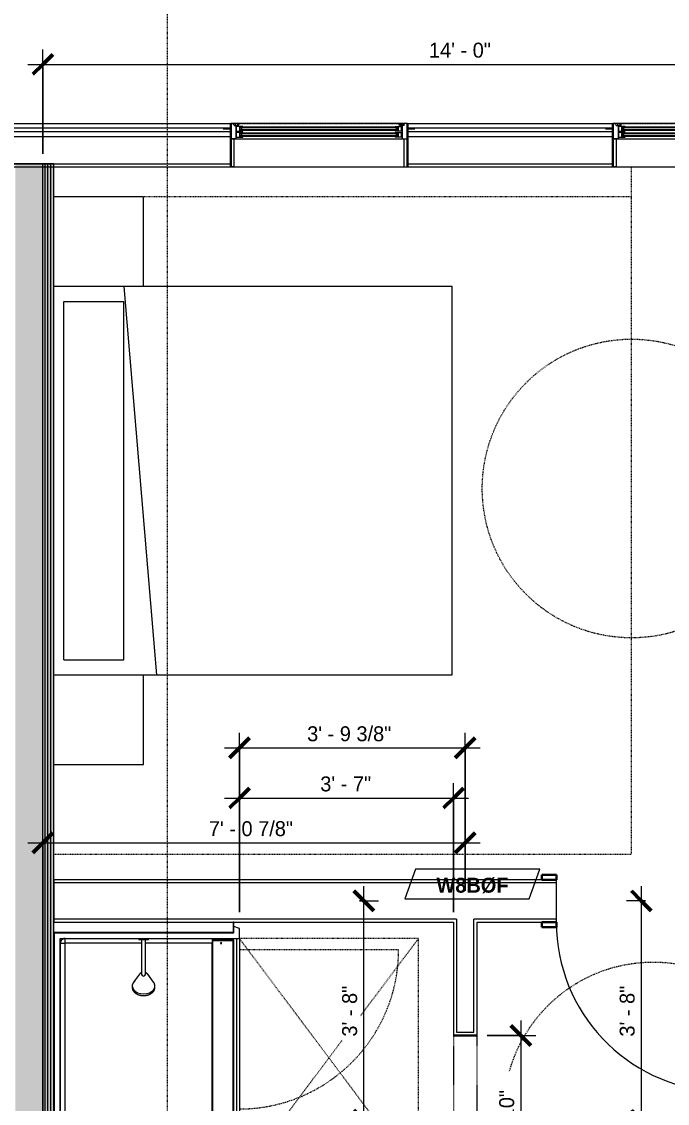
# Model space of a CAD drawing. Header units: inches. Extents: x -4010 to -1814, y 9846 to 12241.
# Drawn here: x -2524.9 to -2395.1, y 11893 to 12110.2 of the extents above; entities that cross this region are included whole.
import ezdxf

# ---------------------------------------------------------------- set-up
doc = ezdxf.new("R2010")
doc.units = ezdxf.units.IN
doc.header["$MEASUREMENT"] = 0
for name, pattern in [('Aligning Line 1_8_', [0.25, 0.125, -0.125]), ('Dash', [0.25, 0.125, -0.125]), ('Overhead', [0.15625, 0.09375, -0.0625])]:
    doc.linetypes.add(name, pattern=pattern)
for name, color, linetype, lineweight in [('0-1', 7, 'Continuous', 5), ('0-2', 7, 'Continuous', 9), ('A-ANNO-DIMS', 211, 'Continuous', 9), ('A-ANNO-DIMS-32', 211, 'Continuous', 9), ('A-DETL-GENF-3', 92, 'Overhead', 9), ('A-DETL-GENF-HDLN-1', 7, 'Dash', 9), ('A-DETL-GENF-HDLN-2', 1, 'Continuous', 18), ('A-DETL-MEDM', 33, 'Continuous', 30), ('A-DOOR-3', 31, 'Continuous', 9), ('A-DOOR-4', 31, 'Continuous', 30), ('A-DOOR-FRAM-3', 31, 'Continuous', 30), ('A-GENM', 5, 'Continuous', 9), ('A-GENM-HDLN', 13, 'Dash', 9), ('A-GLAZ', 151, 'Continuous', 18), ('A-GLAZ-1', 10, 'Continuous', 30), ('A-GLAZ-2', 7, 'Continuous', 9), ('A-WALL', 113, 'Continuous', 18), ('A-WALL-1', 7, 'Continuous', 9), ('A-WALL-2', 250, 'Continuous', 18), ('A-WALL-3', 113, 'Continuous', 9), ('A-WALL-IDEN', 211, 'Continuous', 9), ('G-ANNO-SYMB-1', 147, 'Aligning Line 1_8_', 9), ('I-FURN', 30, 'Continuous', 9), ('I-FURN-HDLN', 30, 'Dash', 9), ('I-WALL-2', 241, 'Continuous', 5), ('I-WALL-3', 7, 'Continuous', 9), ('I-WALL-4', 2, 'Continuous', 9), ('P-SANR-FIXT', 6, 'Continuous', 9), ('P-SANR-FIXT-HDLN', 131, 'Dash', 9)]:
    doc.layers.add(name, color=color, linetype=linetype, lineweight=lineweight)
doc.styles.add('Century Gothic', font='ufonts.com_century-gothic.ttf', dxfattribs={"height": 3})
doc.styles.add('Century Gothic_B_1', font='GOTHICB.TTF', dxfattribs={"height": 3})
doc.dimstyles.new('OD_1__HACK_2', dxfattribs={"dimscale": 12, "dimtxt": 3.132505, "dimasz": 0.333333, "dimexe": 0.25, "dimexo": 0.166667, "dimgap": 0.041667, "dimtad": 1, "dimdec": 4, "dimrnd": 0.0625, "dimzin": 3, "dimdsep": 46, "dimlunit": 4, "dimtxsty": 'Century Gothic', "dimblk1": 'OBLIQUE', "dimblk2": 'OBLIQUE', "dimsah": 1, "dimcen": 0.09, "dimdle": 0.25, "dimazin": 0, "dimtfac": 1, "dimtdec": 4, "dimtix": 1, "dimtmove": 0, "dimatfit": 3, "dimfxl": 1, "dimtvp": 1, "dimtfill": 1, "dimfrac": 2, "dimtolj": 1, "dimtzin": 0, "dimarcsym": 2})
doc.dimstyles.new('OD_1__HACK_2_1', dxfattribs={"dimscale": 12, "dimtxt": 3.132505, "dimasz": 0.333333, "dimexe": 0.25, "dimexo": 0.166667, "dimgap": 0.041667, "dimtad": 1, "dimdec": 4, "dimrnd": 0.0625, "dimzin": 3, "dimdsep": 46, "dimlunit": 4, "dimtxsty": 'Century Gothic', "dimblk1": 'OBLIQUE', "dimblk2": 'OBLIQUE', "dimsah": 1, "dimcen": 0.09, "dimdle": 0.25, "dimazin": 0, "dimtfac": 1, "dimtdec": 4, "dimtix": 1, "dimtmove": 0, "dimatfit": 3, "dimfxl": 1, "dimtvp": 1, "dimtfill": 1, "dimfrac": 2, "dimtolj": 1, "dimtzin": 0, "dimarcsym": 2})

# ---------------------------------------------------------------- blocks, each defined once
blk = doc.blocks.new('Window-Double_Hung-Marvin-Essential - ESDH3066 - 1st Floor-3090113-UNIT PLANS - 1ST FLOOR')
at = {"layer": 'A-DETL-GENF-HDLN-1'}
blk.add_line((16.1, 4.34), (-16.5, 4.34), dxfattribs=at)
at = {"layer": 'A-DETL-GENF-HDLN-2'}
for p, q in [((-17.75, 4.41), (-17.16, 4.41)), ((-17.75, 4.41), (-17.75, 1.31)), ((-17.08, 4), (-17.16, 4.41)), ((-16.85, 4.37), (-16.85, 4)), ((-16.3, 4.37), (-16.85, 4.37)), ((-16.3, 4.14), (-16.3, 4.37)), ((16.3, 4.14), (16.3, 4.37)), ((16.3, 4.37), (16.85, 4.37)), ((16.85, 4.37), (16.85, 4)), ((17.08, 4), (17.16, 4.41)), ((17.75, 4.41), (17.16, 4.41)), ((17.75, 4.41), (17.75, 1.31)), ((-19.25, 3.36), (-19.25, 3.31)), ((-17.75, 3.36), (-19.25, 3.36)), ((-19.25, 3.31), (-17.9, 3.31)), ((-17.9, 3.31), (-17.9, 3.2)), ((-17.9, 3.2), (-17.75, 3.2)), ((-17.08, 4), (-16.19, 4)), ((-16.38, 3.9), (-16.72, 3.9)), ((-16.72, 3.9), (-16.72, 1.31)), ((-15.34, 3.81), (-16.56, 3.81)), ((-16.56, 2.87), (-16.56, 3.81)), ((-16.56, 2.87), (-15.34, 2.87)), ((-15.34, 2.59), (-16.56, 2.59)), ((-16.56, 1.66), (-16.56, 2.59)), ((-16.38, 4), (-16.38, 3.9)), ((-16.18, 4.14), (-16.3, 4.14)), ((-16.19, 4.09), (-16.1, 4.09)), ((-16.19, 4), (-16.19, 4.09)), ((-16.18, 4.34), (-16.1, 4.34)), ((-16.18, 4.34), (-16.18, 4.14)), ((-16.1, 4.09), (-16.1, 4.34)), ((-15.94, 2.99), (-15.94, 3.71)), ((-15.94, 3.71), (-15.28, 3.71)), ((-15.28, 2.99), (-15.94, 2.99)), ((-15.94, 1.77), (-15.94, 2.49)), ((-15.94, 2.49), (-15.28, 2.49)), ((-15.84, 3.01), (-15.84, 3.7)), ((-15.84, 1.79), (-15.84, 2.48)), ((-15.54, 3.13), (-15.54, 3.57)), ((-15.54, 1.92), (-15.54, 2.35)), ((-15.34, 3.81), (-15.28, 3.75)), ((-15.34, 2.87), (-15.28, 2.94)), ((-15.34, 2.59), (-15.28, 2.53)), ((-15.28, 3.71), (-15.28, 3.75)), ((-15.28, 2.94), (-15.28, 2.99)), ((-15.28, 2.49), (-15.28, 2.53)), ((15.34, 3.81), (15.28, 3.75)), ((15.28, 3.71), (15.28, 3.75)), ((15.94, 3.71), (15.28, 3.71)), ((15.28, 2.94), (15.28, 2.99)), ((15.28, 2.99), (15.94, 2.99)), ((15.34, 2.87), (15.28, 2.94)), ((15.34, 2.59), (15.28, 2.53)), ((15.28, 2.49), (15.28, 2.53)), ((15.94, 2.49), (15.28, 2.49)), ((15.34, 3.81), (16.56, 3.81)), ((16.56, 2.87), (15.34, 2.87)), ((15.34, 2.59), (16.56, 2.59)), ((15.54, 3.13), (15.54, 3.57)), ((15.54, 1.92), (15.54, 2.35)), ((15.84, 3.01), (15.84, 3.7)), ((15.84, 1.79), (15.84, 2.48)), ((15.94, 2.99), (15.94, 3.71)), ((15.94, 1.77), (15.94, 2.49)), ((16.18, 4.34), (16.1, 4.34)), ((16.1, 4.09), (16.1, 4.34)), ((16.19, 4.09), (16.1, 4.09)), ((16.18, 4.34), (16.18, 4.14)), ((16.18, 4.14), (16.3, 4.14)), ((16.19, 4), (16.19, 4.09)), ((17.08, 4), (16.19, 4)), ((16.38, 4), (16.38, 3.9)), ((16.38, 3.9), (16.72, 3.9)), ((16.56, 2.87), (16.56, 3.81)), ((16.56, 1.66), (16.56, 2.59)), ((16.72, 3.9), (16.72, 1.31)), ((17.75, 3.36), (19.25, 3.36)), ((17.9, 3.2), (17.75, 3.2)), ((17.9, 3.31), (17.9, 3.2)), ((19.25, 3.31), (17.9, 3.31)), ((19.25, 3.36), (19.25, 3.31)), ((-16.72, 1.31), (-17.75, 1.31)), ((-17.13, 1.28), (-17.13, -4.31)), ((-16.56, 1.66), (-15.34, 1.66)), ((-15.28, 1.77), (-15.94, 1.77)), ((-15.34, 1.66), (-15.28, 1.72)), ((-15.28, 1.72), (-15.28, 1.77)), ((15.28, 1.72), (15.28, 1.77)), ((15.28, 1.77), (15.94, 1.77)), ((15.34, 1.66), (15.28, 1.72)), ((16.56, 1.66), (15.34, 1.66)), ((16.72, 1.31), (17.75, 1.31)), ((17.12, -4.31), (17.12, 1.28)), ((-17.13, -4.31), (-17.75, -4.31)), ((17.12, -4.31), (17.75, -4.31))]:
    blk.add_line(p, q, dxfattribs=at)
at = {"layer": 'A-GLAZ'}
for p, q in [((15.84, 3.7), (-15.84, 3.7)), ((15.84, 3.57), (-15.84, 3.57)), ((15.84, 3.13), (-15.84, 3.13)), ((15.84, 3.01), (-15.84, 3.01)), ((15.84, 2.48), (-15.84, 2.48)), ((15.84, 2.35), (-15.84, 2.35)), ((15.84, 1.92), (-15.84, 1.92)), ((15.84, 1.79), (-15.84, 1.79))]:
    blk.add_line(p, q, dxfattribs=at)
at = {"layer": 'A-GLAZ-1'}
for p, q in [((-17.75, 4.41), (-17.75, 1.31)), ((17.75, 1.31), (17.75, 4.41)), ((-17.75, 1.28), (-17.75, -4.31)), ((17.75, -4.31), (17.75, 1.28))]:
    blk.add_line(p, q, dxfattribs=at)
at = {"layer": 'A-GLAZ-2'}
for p, q in [((17.75, 4.41), (-17.75, 4.41)), ((-17.75, 1.31), (17.75, 1.31)), ((-17.75, -4.31), (17.75, -4.31))]:
    blk.add_line(p, q, dxfattribs=at)
blk = doc.blocks.new('CTR - 1st Phase - Shell_rvt-1-UNIT PLANS - 1ST FLOOR')
at = {"layer": 'A-WALL-1'}
for p, q in [((-2519.41, 12089.69), (-2641.24, 12089.69)), ((-2482.87, 12089.69), (-2519.41, 12089.69)), ((-2406.07, 12089.69), (-2447.37, 12089.69)), ((-2482.87, 12086.66), (-2482.87, 12086.69)), ((-2447.37, 12086.69), (-2447.37, 12086.66)), ((-2406.07, 12086.66), (-2406.07, 12086.69)), ((-2641.24, 12081.06), (-2519.41, 12081.06)), ((-2519.41, 12081.06), (-2482.87, 12081.06)), ((-2447.37, 12081.06), (-2406.07, 12081.06))]:
    blk.add_line(p, q, dxfattribs=at)
at = {"layer": 'A-WALL-2'}
for p, q in [((-2641.24, 12088.94), (-2519.41, 12088.94)), ((-2519.41, 12088.94), (-2482.87, 12088.94)), ((-2447.37, 12088.94), (-2406.07, 12088.94)), ((-2641.24, 12088.19), (-2519.41, 12088.19)), ((-2641.24, 12087.19), (-2519.41, 12087.19)), ((-2519.41, 12088.19), (-2482.87, 12088.19)), ((-2519.41, 12087.19), (-2482.87, 12087.19)), ((-2447.37, 12088.19), (-2406.07, 12088.19)), ((-2447.37, 12087.19), (-2406.07, 12087.19)), ((-2641.24, 12081.69), (-2519.41, 12081.69)), ((-2519.41, 12081.69), (-2482.87, 12081.69)), ((-2447.37, 12081.69), (-2406.07, 12081.69))]:
    blk.add_line(p, q, dxfattribs=at)
at = {"layer": '0-2'}
for p in [(-2465.12, 12085.38), (-2388.32, 12085.38)]:
    blk.add_blockref('Window-Double_Hung-Marvin-Essential - ESDH3066 - 1st Floor-3090113-UNIT PLANS - 1ST FLOOR', p, dxfattribs=at)
blk = doc.blocks.new('CTR - 1st Phase -Stairs _ Elevators_rvt-1-UNIT PLANS - 1ST FLOOR')
at = {"layer": 'I-WALL-2'}
for points in [[(-2520.62, 11842.81), (-2520.62, 12081.69), (-2526.12, 12081.69), (-2526.12, 11842.81), (-2525.5, 11842.81)], [(-2520.12, 11837.31), (-2520.12, 12081.69), (-2520.62, 12081.69), (-2520.62, 11837.31)], [(-2520.12, 11836.81), (-2519.62, 11836.81), (-2519.62, 12081.69), (-2520.12, 12081.69), (-2520.12, 11837.31)], [(-2519.62, 11836.31), (-2519, 11836.31), (-2519, 12081.69), (-2519.62, 12081.69), (-2519.62, 11836.81)], [(-2519, 11835.69), (-2518.37, 11835.69), (-2518.37, 12081.69), (-2519, 12081.69), (-2519, 11836.31)]]:
    blk.add_hatch(color=256, dxfattribs=at).paths.add_polyline_path(points, flags=0)
at = {"layer": 'A-WALL-2'}
for p, q in [((-2520.62, 11844.56), (-2520.62, 12081.69)), ((-2520.12, 11844.56), (-2520.12, 12081.69)), ((-2519.62, 11844.56), (-2519.62, 12081.69)), ((-2519, 11844.56), (-2519, 12081.69))]:
    blk.add_line(p, q, dxfattribs=at)
at = {"layer": 'G-ANNO-SYMB-1'}
blk.add_line((-2495.61, 12126.9), (-2495.61, 11811.24), dxfattribs=at)
at = {"layer": 'I-WALL-3'}
for p, q in [((-2518.37, 12081.69), (-2527.87, 12081.69)), ((-2518.37, 11927.36), (-2518.37, 12081.69))]:
    blk.add_line(p, q, dxfattribs=at)
blk = doc.blocks.new('Door-Opening - 34_ x 80_-3922092-UNIT PLANS - 1ST FLOOR')
at = {"layer": 'A-DETL-GENF-3'}
for p, q in [((16.68, 2.38), (-17.32, 2.38)), ((-17.32, -2.37), (16.68, -2.37))]:
    blk.add_line(p, q, dxfattribs=at)
at = {"layer": 'A-DETL-MEDM'}
for p, q in [((-17.32, 2.38), (-17.32, -2.37)), ((16.68, -2.37), (16.68, 2.38))]:
    blk.add_line(p, q, dxfattribs=at)
blk = doc.blocks.new('ADA Clearances - 5ft Circle-3255450-UNIT PLANS - 1ST FLOOR')
at = {"layer": 'A-GENM-HDLN'}
blk.add_circle((0, 0), 30, dxfattribs=at)
blk = doc.blocks.new('ADA Clearances - 36_x48_-3609139-UNIT PLANS - 1ST FLOOR')
at = {"layer": 'A-GENM-HDLN'}
for p, q in [((18, -24), (-18, 24)), ((-18, -24), (18, 24)), ((18, 24), (-18, 24)), ((18, -24), (18, 24)), ((-18, -14), (-18, -24)), ((-18, -24), (18, -24))]:
    blk.add_line(p, q, dxfattribs=at)
blk = doc.blocks.new('4LBS24238A75FTB_V2 - 4LBS24238A75FTB_V2-V86-UNIT PLANS - 1ST FLOOR')
at = {"layer": 'P-SANR-FIXT'}
for p, q in [((0, -0.5), (38.5, -0.5)), ((0, -36.5), (0, -0.5)), ((0.12, -36.62), (0.12, -0.63)), ((0.12, -0.63), (38.38, -0.63)), ((1.25, -37.75), (1.25, -1.75)), ((1.25, -1.75), (37.25, -1.75)), ((1.58, -2.01), (1.51, -2.08)), ((1.73, -1.9), (1.7, -1.92)), ((2.01, -1.78), (1.93, -1.8)), ((2.25, -1.77), (2.25, -1.75)), ((36.25, -1.77), (2.25, -1.77)), ((36.25, -1.77), (36.25, -1.75)), ((36.57, -1.8), (36.49, -1.78)), ((36.8, -1.92), (36.77, -1.9)), ((36.99, -2.08), (36.92, -2.01)), ((37.25, -1.75), (37.25, -17.52)), ((38.38, -0.63), (38.38, -36.62)), ((38.5, -0.5), (38.5, -36.5)), ((1.3, -2.43), (1.28, -2.51)), ((1.38, -2.26), (1.37, -2.28)), ((1.42, -2.2), (1.4, -2.23)), ((2.2, -32.27), (2.2, -2.75)), ((36.25, -2.7), (2.25, -2.7)), ((36.3, -18.11), (36.3, -2.75)), ((37.1, -2.23), (37.08, -2.2)), ((37.13, -2.28), (37.12, -2.26)), ((37.22, -2.51), (37.2, -2.43)), ((36.3, -32.27), (36.3, -18.89)), ((37.25, -19.48), (37.25, -37.75)), ((1.62, -32.27), (1.62, -36.62)), ((36.75, -32.38), (1.75, -32.38)), ((1.75, -32.38), (1.75, -36.5)), ((2.2, -32.27), (36.3, -32.27)), ((36.75, -36.5), (36.75, -32.38)), ((36.88, -36.62), (36.88, -32.27)), ((0, -36.5), (-2.02, -36.5)), ((-2.02, -36.5), (-2.02, -36.62)), ((-2.02, -36.62), (0.12, -36.62)), ((-1.13, -36.62), (-0.75, -37.75)), ((1.62, -36.62), (36.88, -36.62)), ((1.75, -36.5), (36.75, -36.5)), ((38.38, -36.62), (40.52, -36.62)), ((40.52, -36.5), (38.5, -36.5)), ((39.25, -37.75), (39.63, -36.62)), ((40.52, -36.62), (40.52, -36.5)), ((-0.75, -37.75), (1.25, -37.75)), ((1.25, -37.25), (37.25, -37.25)), ((1.25, -37.75), (1.25, -37.25)), ((37.25, -37.75), (1.25, -37.75)), ((37.25, -37.25), (37.25, -37.75)), ((37.25, -37.75), (39.25, -37.75))]:
    blk.add_line(p, q, dxfattribs=at)
for centre, radius, start, end in [((2.25, -2.75), 1, 90, 180), ((36.25, -2.75), 1, 0, 90), ((2.2, -34.06), 0.125, 0, 180), ((2.2, -34.06), 0.125, 180, 0), ((36.3, -34.06), 0.125, 0, 180), ((36.3, -34.06), 0.125, 180, 0)]:
    blk.add_arc(centre, radius, start, end, dxfattribs=at)
for centre, start_param, end_param in [((2.2, -32.28), 1.570796, 3.141593), ((36.3, -32.28), 0, 1.570796)]:
    blk.add_ellipse(centre, major_axis=(0.95, 0), ratio=0.019505, start_param=start_param, end_param=end_param, dxfattribs=at)
for points, knots in [([(2.25, -1.77), (2.18, -1.77), (2.05, -1.78), (1.8, -1.86), (1.52, -2.04), (1.34, -2.32), (1.26, -2.57), (1.25, -2.7), (1.25, -2.77)], [0, 0, 0, 0, 0.125, 0.25, 0.5, 0.75, 0.875, 1, 1, 1, 1]), ([(1.38, -2.25), (1.41, -2.21), (1.47, -2.12), (1.54, -2.04), (1.59, -2)], [-0.6665731, -0.6665731, -0.6665731, -0.6665731, -0.5714286, -0.4611793, -0.4611793, -0.4611793, -0.4611793]), ([(1.75, -1.88), (1.77, -1.87), (1.86, -1.82), (2.03, -1.77), (2.17, -1.75), (2.25, -1.75)], [-0.3333068, -0.3333068, -0.3333068, -0.3333068, -0.2857143, -0.1428571, 0, 0, 0, 0]), ([(36.25, -1.75), (36.31, -1.75), (36.42, -1.76), (36.59, -1.8), (36.7, -1.85), (36.75, -1.88)], [-1, -1, -1, -1, -0.8928571, -0.7857143, -0.6666667, -0.6666667, -0.6666667, -0.6666667]), ([(37.25, -2.77), (37.25, -2.7), (37.24, -2.57), (37.16, -2.32), (36.98, -2.04), (36.7, -1.86), (36.45, -1.78), (36.32, -1.77), (36.25, -1.77)], [0, 0, 0, 0, 0.125, 0.25, 0.5, 0.75, 0.875, 1, 1, 1, 1]), ([(36.75, -1.88), (36.79, -1.91), (36.89, -1.97), (36.97, -2.05), (37.01, -2.1)], [-0.6665731, -0.6665731, -0.6665731, -0.6665731, -0.5714286, -0.4475924, -0.4475924, -0.4475924, -0.4475924]), ([(2.25, -2.7), (2.24, -2.7), (2.24, -2.7), (2.23, -2.7), (2.22, -2.71), (2.22, -2.71), (2.21, -2.72), (2.21, -2.73), (2.2, -2.74), (2.2, -2.74), (2.2, -2.75), (2.2, -2.75)], [-1, -1, -1, -1, -0.833333, -0.75, -0.666667, -0.583333, -0.416667, -0.333333, -0.208333, -0.083333, 0, 0, 0, 0]), ([(36.3, -2.75), (36.3, -2.74), (36.3, -2.74), (36.3, -2.73), (36.29, -2.72), (36.29, -2.72), (36.28, -2.71), (36.27, -2.71), (36.26, -2.7), (36.26, -2.7), (36.25, -2.7), (36.25, -2.7)], [-1, -1, -1, -1, -0.833333, -0.75, -0.666667, -0.583333, -0.416667, -0.333333, -0.208333, -0.083333, 0, 0, 0, 0]), ([(37.12, -2.25), (37.13, -2.27), (37.16, -2.33), (37.18, -2.38), (37.19, -2.42)], [-0.3333068, -0.3333068, -0.3333068, -0.3333068, -0.2857143, -0.2174647, -0.2174647, -0.2174647, -0.2174647])]:
    blk.add_open_spline(points, degree=3, knots=knots, dxfattribs=at)
for points in [[(1.63, -1.97), (1.67, -1.94), (1.71, -1.91), (1.75, -1.88)], [(2.25, -2.7), (2.25, -2.62), (2.25, -2.45), (2.25, -2.22), (2.25, -2.03), (2.25, -1.88), (2.25, -1.82), (2.25, -1.8)], [(36.25, -2.7), (36.25, -2.62), (36.25, -2.45), (36.25, -2.22), (36.25, -2.03), (36.25, -1.88), (36.25, -1.82), (36.25, -1.8)], [(37.04, -2.14), (37.07, -2.18), (37.09, -2.21), (37.12, -2.25)], [(1.25, -2.75), (1.25, -2.74), (1.25, -2.72), (1.25, -2.71)], [(2.2, -2.75), (2.12, -2.75), (1.95, -2.75), (1.72, -2.75), (1.52, -2.76), (1.37, -2.76), (1.27, -2.76), (1.25, -2.77), (1.25, -2.77)], [(1.35, -2.32), (1.36, -2.3), (1.37, -2.27), (1.38, -2.25)], [(36.3, -2.75), (36.38, -2.75), (36.55, -2.75), (36.78, -2.75), (36.98, -2.76), (37.13, -2.76), (37.23, -2.76), (37.25, -2.77), (37.25, -2.77)], [(37.25, -2.67), (37.25, -2.7), (37.25, -2.72), (37.25, -2.75)]]:
    blk.add_open_spline(points, degree=3, dxfattribs=at)
at = {"layer": 'P-SANR-FIXT-HDLN'}
blk.add_line((35, -37.75), (35, -69.75), dxfattribs=at)
blk.add_arc((35, -37.75), 32, 180, 270, dxfattribs=at)
blk = doc.blocks.new('Shower Head - Shower Head-3260035-UNIT PLANS - 1ST FLOOR')
at = {"layer": 'P-SANR-FIXT'}
for p, q in [((-2.28, 9.81), (-2.28, 9.54)), ((-2.02, 8.78), (-0.84, 7.19)), ((0.84, 7.19), (2.02, 8.78)), ((2.28, 9.54), (2.28, 9.81)), ((-0.39, 7.27), (-0.39, 6.01)), ((0.39, 6.01), (0.39, 7.27)), ((-0.98, 0.26), (-0.98, 0)), ((-0.98, 0.26), (0.98, 0.26)), ((0.98, 0), (-0.98, 0)), ((-0.39, 1), (-0.39, 0.26)), ((0.39, 0.26), (0.39, 1)), ((0.98, 0), (0.98, 0.26))]:
    blk.add_line(p, q, dxfattribs=at)
at = {"layer": 'P-SANR-FIXT', "flags": 128}
for points in [[(0, 11.49), (-0.09, 11.49), (-0.18, 11.48), (-0.27, 11.48), (-0.35, 11.47), (-0.44, 11.46), (-0.53, 11.44), (-0.62, 11.43), (-0.7, 11.41), (-0.79, 11.39), (-0.87, 11.36), (-0.95, 11.34), (-1.03, 11.31), (-1.11, 11.28), (-1.19, 11.25), (-1.26, 11.21), (-1.34, 11.17), (-1.41, 11.13), (-1.48, 11.09), (-1.55, 11.05), (-1.61, 11), (-1.68, 10.95), (-1.74, 10.9), (-1.8, 10.85), (-1.85, 10.8), (-1.9, 10.74), (-1.95, 10.69), (-2, 10.63), (-2.04, 10.57), (-2.08, 10.51), (-2.12, 10.44), (-2.15, 10.38), (-2.18, 10.31), (-2.21, 10.25), (-2.23, 10.18), (-2.25, 10.11), (-2.26, 10.04), (-2.27, 9.97), (-2.28, 9.9), (-2.28, 9.83), (-2.28, 9.81)], [(2.28, 9.81), (2.28, 9.88), (2.28, 9.95), (2.27, 10.02), (2.25, 10.09), (2.24, 10.16), (2.21, 10.23), (2.19, 10.3), (2.16, 10.36), (2.13, 10.43), (2.09, 10.49), (2.05, 10.55), (2.01, 10.61), (1.97, 10.67), (1.92, 10.73), (1.86, 10.79), (1.81, 10.84), (1.75, 10.89), (1.69, 10.94), (1.63, 10.99), (1.57, 11.04), (1.5, 11.08), (1.43, 11.12), (1.36, 11.16), (1.28, 11.2), (1.21, 11.24), (1.13, 11.27), (1.05, 11.3), (0.97, 11.33), (0.89, 11.36), (0.81, 11.38), (0.72, 11.4), (0.64, 11.42), (0.55, 11.44), (0.47, 11.45), (0.38, 11.46), (0.29, 11.47), (0.2, 11.48), (0.11, 11.49), (0.02, 11.49), (0, 11.49)], [(-0.84, 7.19), (-0.81, 7.16), (-0.79, 7.13), (-0.76, 7.1), (-0.73, 7.08), (-0.7, 7.05), (-0.68, 7.03), (-0.65, 7.01), (-0.62, 6.98), (-0.59, 6.97), (-0.56, 6.95), (-0.53, 6.93), (-0.49, 6.91), (-0.46, 6.9), (-0.43, 6.89), (-0.4, 6.87)], [(0.39, 6.87), (0.43, 6.88), (0.46, 6.9), (0.49, 6.91), (0.52, 6.93), (0.55, 6.94), (0.58, 6.96), (0.61, 6.98), (0.64, 7), (0.67, 7.03), (0.7, 7.05), (0.73, 7.07), (0.76, 7.1), (0.78, 7.13), (0.81, 7.16), (0.83, 7.19), (0.84, 7.19)], [(-0.39, 6.01), (-0.39, 5.81), (-0.39, 5.6), (-0.39, 5.38), (-0.39, 5.15), (-0.39, 4.92), (-0.39, 4.68), (-0.39, 4.43), (-0.39, 4.18), (-0.39, 3.93), (-0.39, 3.67), (-0.39, 3.4), (-0.39, 3.13), (-0.39, 2.86), (-0.39, 2.59), (-0.39, 2.31), (-0.39, 2.03), (-0.39, 1.75), (-0.39, 1.46), (-0.39, 1.18), (-0.39, 1)], [(0.39, 1), (0.39, 1.29), (0.39, 1.57), (0.39, 1.85), (0.39, 2.13), (0.39, 2.41), (0.39, 2.69), (0.39, 2.96), (0.39, 3.23), (0.39, 3.5), (0.39, 3.76), (0.39, 4.02), (0.39, 4.27), (0.39, 4.52), (0.39, 4.77), (0.39, 5), (0.39, 5.23), (0.39, 5.46), (0.39, 5.67), (0.39, 5.88), (0.39, 6.01)]]:
    blk.add_lwpolyline(points, dxfattribs=at)
at = {"layer": 'P-SANR-FIXT'}
for centre, major_axis, start_param, end_param in [((0, 9.54), (-2.28, 0), 4.712389, 6.956384), ((0, 9.54), (2.28, 0), 5.609987, 7.853982), ((0, 7.27), (-0.394, 0), 4.712389, 6.283185), ((0, 7.27), (-0.394, 0), 3.141593, 4.712389)]:
    blk.add_ellipse(centre, major_axis=major_axis, ratio=0.707107, start_param=start_param, end_param=end_param, dxfattribs=at)
blk = doc.blocks.new('SWING - SINGLE - FLUSH - 2-10 x 6-8 - PRIVACY-3616604-UNIT PLANS - 1ST FLOOR')
at = {"layer": 'A-DOOR-3'}
blk.add_arc((17, -4.25), 34.07, 180, 266.6343, dxfattribs=at)
at = {"layer": 'A-DOOR-4'}
for p, q in [((15, -4.25), (15, -38.26)), ((17, -4.25), (15, -4.25)), ((17, -4.25), (17, -38.26)), ((17, -38.26), (15, -38.26))]:
    blk.add_line(p, q, dxfattribs=at)
at = {"layer": 'A-DOOR-FRAM-3'}
for p, q in [((-20, 4.25), (-20, 5.25)), ((-20, 5.25), (-17, 5.25)), ((-17, 5.25), (-17, 4.25)), ((17, 4.25), (17, 5.25)), ((17, 5.25), (20, 5.25)), ((20, 5.25), (20, 4.25)), ((-17, 4.25), (-20, 4.25)), ((20, 4.25), (17, 4.25)), ((-20, -4.25), (-17, -4.25)), ((-20, -5.25), (-20, -4.25)), ((-17, -4.25), (-17, -5.25)), ((17, -4.25), (20, -4.25)), ((17, -5.25), (17, -4.25)), ((20, -4.25), (20, -5.25)), ((-17, -5.25), (-20, -5.25)), ((20, -5.25), (17, -5.25))]:
    blk.add_line(p, q, dxfattribs=at)
blk = doc.blocks.new('Bed-Standard - King 78_ x 80_-V152-UNIT PLANS - 1ST FLOOR')
at = {"layer": 'I-FURN'}
for p, q in [((-28.31, 38.2), (-28.31, -41.8)), ((49.69, -41.8), (49.69, 38.2)), ((-25.31, 36.2), (-25.31, 24.2)), ((-25.31, 36.2), (46.69, 36.2)), ((46.69, 36.2), (46.69, 24.2)), ((49.69, 24.2), (-28.31, 17.63)), ((-25.31, 24.2), (46.69, 24.2)), ((-28.31, -41.8), (49.69, -41.8))]:
    blk.add_line(p, q, dxfattribs=at)
at = {"layer": 'I-FURN-HDLN'}
for p, q in [((-64.31, 38.2), (-64.31, -77.8)), ((67.69, -77.8), (67.69, 38.2)), ((-64.31, -77.8), (73.69, -77.8))]:
    blk.add_line(p, q, dxfattribs=at)
blk = doc.blocks.new('Table-Night Stand - 18_ x 18_ x 24_-V153-UNIT PLANS - 1ST FLOOR')
at = {"layer": 'I-FURN'}
for p, q in [((18.15, 0), (18.15, 18)), ((0.15, 0), (18.15, 0))]:
    blk.add_line(p, q, dxfattribs=at)
blk = doc.blocks.new('Table-Night Stand - 18_ x 18_ x 24_-V154-UNIT PLANS - 1ST FLOOR')
at = {"layer": 'I-FURN'}
for p, q in [((0.15, 18), (0.15, 0)), ((0.15, 0), (18.15, 0))]:
    blk.add_line(p, q, dxfattribs=at)
blk = doc.blocks.new('DIMBLOCK172-UNIT PLANS - 1ST FLOOR')
at = {"layer": 'A-ANNO-DIMS-32'}
for p, q in [((-2520.62, 11837.07), (-2520.62, 11948.32)), ((-2435.75, 11935.64), (-2435.75, 11948.32)), ((-2523.62, 11945.32), (-2432.75, 11945.32)), ((-2520.62, 11945.32), (-2520.62, 11837.07)), ((-2435.75, 11945.32), (-2435.75, 11935.64))]:
    blk.add_line(p, q, dxfattribs=at)
at = {"layer": 'A-ANNO-DIMS-32', "lineweight": 50}
for p, q in [((-2520.62, 11945.32), (-2518.62, 11947.32)), ((-2435.75, 11945.32), (-2433.75, 11947.32)), ((-2520.62, 11945.32), (-2522.62, 11943.32)), ((-2435.75, 11945.32), (-2437.75, 11943.32))]:
    blk.add_line(p, q, dxfattribs=at)
at = {"layer": 'A-ANNO-DIMS-32', "color": 0, "insert": (-2487.26, 11949.66), "char_height": 3, "width": 21.7784, "attachment_point": 1, "line_spacing_factor": 0.984502, "style": 'Century Gothic', "bg_fill": 3, "box_fill_scale": 1.25, "bg_fill_color": 256, "bg_fill_true_color": 13158600, "bg_fill_transparency": 0}
blk.add_mtext('7\' - 0 7/8"', dxfattribs=at)
blk = doc.blocks.new('_Oblique')
at = {"color": 0, "linetype": 'ByBlock', "lineweight": -2}
blk.add_line((-0.5, -0.5), (0.5, 0.5), dxfattribs=at)
blk = doc.blocks.new('DIMBLOCK173-UNIT PLANS - 1ST FLOOR')
at = {"layer": 'A-ANNO-DIMS-32'}
for p, q in [((-2520.62, 12083.69), (-2520.62, 12104.67)), ((-2352.62, 12083.69), (-2352.62, 12104.67)), ((-2523.62, 12101.67), (-2349.62, 12101.67)), ((-2520.62, 12101.67), (-2520.62, 12083.69)), ((-2352.62, 12101.67), (-2352.62, 12083.69))]:
    blk.add_line(p, q, dxfattribs=at)
at = {"layer": 'A-ANNO-DIMS-32', "lineweight": 50}
for p, q in [((-2520.62, 12101.67), (-2518.62, 12103.67)), ((-2352.62, 12101.67), (-2350.62, 12103.67)), ((-2520.62, 12101.67), (-2522.62, 12099.67)), ((-2352.62, 12101.67), (-2354.62, 12099.67))]:
    blk.add_line(p, q, dxfattribs=at)
at = {"layer": 'A-ANNO-DIMS-32', "color": 0, "insert": (-2443.04, 12106.02), "char_height": 3, "width": 15.394, "attachment_point": 1, "line_spacing_factor": 0.984502, "style": 'Century Gothic', "bg_fill": 3, "box_fill_scale": 1.25, "bg_fill_color": 256, "bg_fill_true_color": 13158600, "bg_fill_transparency": 0}
blk.add_mtext('14\' - 0"', dxfattribs=at)
blk = doc.blocks.new('DIMBLOCK174-UNIT PLANS - 1ST FLOOR')
at = {"layer": 'A-ANNO-DIMS-32'}
for p, q in [((-2481.12, 11931.39), (-2481.12, 11967.38)), ((-2435.75, 11935.64), (-2435.75, 11967.38)), ((-2484.12, 11964.38), (-2432.75, 11964.38)), ((-2481.12, 11964.38), (-2481.12, 11931.39)), ((-2435.75, 11964.38), (-2435.75, 11935.64))]:
    blk.add_line(p, q, dxfattribs=at)
at = {"layer": 'A-ANNO-DIMS-32', "lineweight": 50}
for p, q in [((-2481.12, 11964.38), (-2479.12, 11966.38)), ((-2435.75, 11964.38), (-2433.75, 11966.38)), ((-2481.12, 11964.38), (-2483.12, 11962.38)), ((-2435.75, 11964.38), (-2437.75, 11962.38))]:
    blk.add_line(p, q, dxfattribs=at)
at = {"layer": 'A-ANNO-DIMS-32', "color": 0, "insert": (-2467.51, 11968.72), "char_height": 3, "width": 21.7784, "attachment_point": 1, "line_spacing_factor": 0.984502, "style": 'Century Gothic', "bg_fill": 3, "box_fill_scale": 1.25, "bg_fill_color": 256, "bg_fill_true_color": 13158600, "bg_fill_transparency": 0}
blk.add_mtext('3\' - 9 3/8"', dxfattribs=at)
blk = doc.blocks.new('DIMBLOCK175-UNIT PLANS - 1ST FLOOR')
at = {"layer": 'A-ANNO-DIMS-32'}
for p, q in [((-2481.12, 11931.39), (-2481.12, 11957.31)), ((-2438.12, 11931.39), (-2438.12, 11957.31)), ((-2484.12, 11954.31), (-2435.12, 11954.31)), ((-2481.12, 11954.31), (-2481.12, 11931.39)), ((-2438.12, 11954.31), (-2438.12, 11931.39))]:
    blk.add_line(p, q, dxfattribs=at)
at = {"layer": 'A-ANNO-DIMS-32', "lineweight": 50}
for p, q in [((-2481.12, 11954.31), (-2479.12, 11956.31)), ((-2438.12, 11954.31), (-2436.12, 11956.31)), ((-2481.12, 11954.31), (-2483.12, 11952.31)), ((-2438.12, 11954.31), (-2440.12, 11952.31))]:
    blk.add_line(p, q, dxfattribs=at)
at = {"layer": 'A-ANNO-DIMS-32', "color": 0, "insert": (-2464.87, 11958.65), "char_height": 3, "width": 12.5897, "attachment_point": 1, "line_spacing_factor": 0.984502, "style": 'Century Gothic', "bg_fill": 3, "box_fill_scale": 1.25, "bg_fill_color": 256, "bg_fill_true_color": 13158600, "bg_fill_transparency": 0}
blk.add_mtext('3\' - 7"', dxfattribs=at)
blk = doc.blocks.new('DIMBLOCK176-UNIT PLANS - 1ST FLOOR')
at = {"layer": 'A-ANNO-DIMS-32'}
for p, q in [((-2456.14, 11886.64), (-2456.14, 11936.64)), ((-2456.96, 11933.64), (-2453.14, 11933.64)), ((-2456.14, 11933.64), (-2456.96, 11933.64)), ((-2440.12, 11889.64), (-2459.14, 11889.64)), ((-2456.14, 11889.64), (-2440.12, 11889.64))]:
    blk.add_line(p, q, dxfattribs=at)
at = {"layer": 'A-ANNO-DIMS-32', "lineweight": 50}
for p, q in [((-2456.14, 11933.64), (-2458.14, 11935.64)), ((-2456.14, 11933.64), (-2454.14, 11931.64)), ((-2456.14, 11889.64), (-2458.14, 11891.64)), ((-2456.14, 11889.64), (-2454.14, 11887.64))]:
    blk.add_line(p, q, dxfattribs=at)
at = {"layer": 'A-ANNO-DIMS-32', "color": 0, "insert": (-2460.48, 11906.39), "char_height": 3, "width": 12.5897, "attachment_point": 1, "rotation": 90, "line_spacing_factor": 0.984502, "style": 'Century Gothic', "bg_fill": 3, "box_fill_scale": 1.25, "bg_fill_color": 256, "bg_fill_true_color": 13158600, "bg_fill_transparency": 0}
blk.add_mtext('3\' - 8"', dxfattribs=at)
blk = doc.blocks.new('DIMBLOCK317-UNIT PLANS - 1ST FLOOR')
at = {"layer": 'A-ANNO-DIMS-32'}
for p, q in [((-2400.37, 11936.64), (-2400.37, 11886.64)), ((-2399.54, 11933.64), (-2403.37, 11933.64)), ((-2400.37, 11933.64), (-2399.54, 11933.64)), ((-2431.37, 11889.64), (-2397.37, 11889.64)), ((-2400.37, 11889.64), (-2431.37, 11889.64))]:
    blk.add_line(p, q, dxfattribs=at)
at = {"layer": 'A-ANNO-DIMS-32', "lineweight": 50}
for p, q in [((-2400.37, 11933.64), (-2402.37, 11935.64)), ((-2400.37, 11933.64), (-2398.37, 11931.64)), ((-2400.37, 11889.64), (-2402.37, 11891.64)), ((-2400.37, 11889.64), (-2398.37, 11887.64))]:
    blk.add_line(p, q, dxfattribs=at)
at = {"layer": 'A-ANNO-DIMS-32', "color": 0, "insert": (-2404.71, 11906.39), "char_height": 3, "width": 12.5897, "attachment_point": 1, "rotation": 90, "line_spacing_factor": 0.984502, "style": 'Century Gothic', "bg_fill": 3, "box_fill_scale": 1.25, "bg_fill_color": 256, "bg_fill_true_color": 13158600, "bg_fill_transparency": 0}
blk.add_mtext('3\' - 8"', dxfattribs=at)
blk = doc.blocks.new('DIMBLOCK318-UNIT PLANS - 1ST FLOOR')
at = {"layer": 'A-ANNO-DIMS-32', "lineweight": 50}
for p, q in [((-2424.58, 11906.64), (-2426.58, 11908.64)), ((-2424.58, 11906.64), (-2422.58, 11904.64)), ((-2424.58, 11872.64), (-2426.58, 11874.64)), ((-2424.58, 11872.64), (-2422.58, 11870.64))]:
    blk.add_line(p, q, dxfattribs=at)
at = {"layer": 'A-ANNO-DIMS-32'}
for p, q in [((-2424.58, 11909.64), (-2424.58, 11869.64)), ((-2431.37, 11906.64), (-2421.58, 11906.64)), ((-2424.58, 11906.64), (-2431.37, 11906.64)), ((-2431.37, 11872.64), (-2421.58, 11872.64)), ((-2424.58, 11872.64), (-2431.37, 11872.64))]:
    blk.add_line(p, q, dxfattribs=at)
at = {"layer": 'A-ANNO-DIMS-32', "color": 0, "insert": (-2428.92, 11883.22), "char_height": 3, "width": 15.394, "attachment_point": 1, "rotation": 90, "line_spacing_factor": 0.984502, "style": 'Century Gothic', "bg_fill": 3, "box_fill_scale": 1.25, "bg_fill_color": 256, "bg_fill_true_color": 13158600, "bg_fill_transparency": 0}
blk.add_mtext('2\' - 10"', dxfattribs=at)
blk = doc.blocks.new('Wall Tag - Arch Wall-3956453-UNIT PLANS - 1ST FLOOR')
at = {"layer": 'A-WALL-IDEN'}
for p, q in [((-0.3561, 0.0937), (-0.4244, -0.0937)), ((0.4244, 0.0937), (-0.3561, 0.0937)), ((0.3561, -0.0937), (0.4244, 0.0937)), ((-0.4244, -0.0937), (0.3561, -0.0937))]:
    blk.add_line(p, q, dxfattribs=at)

msp = doc.modelspace()

# ---------------------------------------------------------------- block references
at = {"layer": '0-1'}
msp.add_blockref('CTR - 1st Phase - Shell_rvt-1-UNIT PLANS - 1ST FLOOR', (0, 0), dxfattribs=at)

# ---------------------------------------------------------------- next in the draw order: linework, layer by layer
at = {"layer": 'A-WALL'}
for p, q in [((-2417.37374, 11937.26331), (-2518.37374, 11937.26331)), ((-2437.49874, 11930.01331), (-2518.37374, 11930.01331)), ((-2437.49874, 11930.01331), (-2437.49874, 11907.26331)), ((-2433.99874, 11907.26331), (-2433.99874, 11930.01331)), ((-2417.37374, 11930.01331), (-2433.99874, 11930.01331)), ((-2437.49874, 11907.26331), (-2433.99874, 11907.26331))]:
    msp.add_line(p, q, dxfattribs=at)
at = {"layer": 'A-WALL-3'}
for p, q in [((-2438.12374, 11929.38831), (-2438.12374, 11906.63831)), ((-2433.37374, 11906.63831), (-2433.37374, 11929.38831))]:
    msp.add_line(p, q, dxfattribs=at)
at = {"layer": 'I-WALL-4'}
for p, q in [((-2417.37374, 11937.88831), (-2518.37374, 11937.88831)), ((-2518.37374, 11937.88831), (-2518.37374, 11929.38831)), ((-2417.37374, 11929.38831), (-2417.37374, 11937.88831)), ((-2518.37374, 11929.38831), (-2482.37374, 11929.38831)), ((-2482.24874, 11929.38831), (-2438.12374, 11929.38831)), ((-2433.37374, 11929.38831), (-2417.37374, 11929.38831))]:
    msp.add_line(p, q, dxfattribs=at)

# ---------------------------------------------------------------- next in the draw order: block references
at = {"layer": '0-1'}
msp.add_blockref('CTR - 1st Phase -Stairs _ Elevators_rvt-1-UNIT PLANS - 1ST FLOOR', (0, 0), dxfattribs=at)
at = {"layer": 'A-DOOR-3'}
msp.add_blockref('SWING - SINGLE - FLUSH - 2-10 x 6-8 - PRIVACY-3616604-UNIT PLANS - 1ST FLOOR', (-2400.37374, 11933.63831), dxfattribs=at)
at = {"layer": 'A-DOOR-3', "rotation": 89.99999999999068}
msp.add_blockref('Door-Opening - 34_ x 80_-3922092-UNIT PLANS - 1ST FLOOR', (-2435.74874, 11889.96069), dxfattribs=at)
at = {"layer": 'A-GENM', "rotation": 180}
for p in [(-2402.3198, 12016.47798), (-2397.94874, 11891.37279)]:
    msp.add_blockref('ADA Clearances - 5ft Circle-3255450-UNIT PLANS - 1ST FLOOR', p, dxfattribs=at)
at = {"layer": 'A-GENM'}
msp.add_blockref('ADA Clearances - 36_x48_-3609139-UNIT PLANS - 1ST FLOOR', (-2463.12374, 11902.1144), dxfattribs=at)
at = {"layer": 'I-FURN', "rotation": 89.99999999995424}
for name, p in [('Bed-Standard - King 78_ x 80_-V152-UNIT PLANS - 1ST FLOOR', (-2480.16882, 12007.37587)), ('Table-Night Stand - 18_ x 18_ x 24_-V153-UNIT PLANS - 1ST FLOOR', (-2500.37374, 12056.9174)), ('Table-Night Stand - 18_ x 18_ x 24_-V154-UNIT PLANS - 1ST FLOOR', (-2500.37374, 11960.9174))]:
    msp.add_blockref(name, p, dxfattribs=at)
at = {"layer": 'P-SANR-FIXT'}
for name, p, rotation in [('4LBS24238A75FTB_V2 - 4LBS24238A75FTB_V2-V86-UNIT PLANS - 1ST FLOOR', (-2518.87374, 11888.8644), 89.99999999991755), ('Shower Head - Shower Head-3260035-UNIT PLANS - 1ST FLOOR', (-2500.37374, 11926.1144), 180)]:
    msp.add_blockref(name, p, dxfattribs=dict(at, rotation=rotation))

# ---------------------------------------------------------------- next in the draw order: dimensions: what is measured, and where the dimension line sits
at = {"layer": 'A-ANNO-DIMS'}
for base, p1, p2, override, picture, middle in [((-2352.62374, 12101.67389), (-2520.62374, 12081.6894), (-2352.62374, 12081.6894), {"dimpost": '<>', "dimfxl": 168}, 'DIMBLOCK173-UNIT PLANS - 1ST FLOOR', (-2436.62374, 12103.74934)), ((-2435.74874, 11945.31894), (-2520.62374, 11835.06518), (-2435.74874, 11933.63831), {"dimpost": '<>', "dimfxl": 130.078542}, 'DIMBLOCK172-UNIT PLANS - 1ST FLOOR', (-2478.18624, 11947.56061))]:
    dim = msp.add_linear_dim(base=base, p1=p1, p2=p2, dimstyle='OD_1__HACK_2', override=override, dxfattribs=at)
    dim.commit()
    dim.dimension.update_dxf_attribs({"geometry": picture, "text_midpoint": middle})

# ---------------------------------------------------------------- next in the draw order: dimensions: what is measured, and where the dimension line sits
dim = msp.add_linear_dim(base=(-2435.74874, 11964.37916), p1=(-2481.12374, 11929.38831), p2=(-2435.74874, 11933.63831), dimstyle='OD_1__HACK_2', override={"dimpost": '<>', "dimfxl": 45.573601}, dxfattribs=at)
dim.commit()
dim.dimension.update_dxf_attribs({"geometry": 'DIMBLOCK174-UNIT PLANS - 1ST FLOOR', "text_midpoint": (-2458.43624, 11966.62083)})

# ---------------------------------------------------------------- next in the draw order: dimensions: what is measured, and where the dimension line sits
dim = msp.add_linear_dim(base=(-2438.12374, 11954.30693), p1=(-2481.12374, 11929.38831), p2=(-2438.12374, 11929.38831), dimstyle='OD_1__HACK_2', override={"dimpost": '<>', "dimfxl": 43}, dxfattribs=at)
dim.commit()
dim.dimension.update_dxf_attribs({"geometry": 'DIMBLOCK175-UNIT PLANS - 1ST FLOOR', "text_midpoint": (-2459.62374, 11956.38239)})
dim = msp.add_linear_dim(base=(-2400.3674, 11889.63831), p1=(-2397.53897, 11933.63831), p2=(-2433.37374, 11889.63831), angle=90, dimstyle='OD_1__HACK_2_1', override={"dimpost": '<>', "dimfxl": 56.746191}, dxfattribs=at)
dim.commit()
dim.dimension.update_dxf_attribs({"geometry": 'DIMBLOCK317-UNIT PLANS - 1ST FLOOR', "text_midpoint": (-2402.44286, 11911.63831)})

# ---------------------------------------------------------------- next in the draw order: dimensions: what is measured, and where the dimension line sits
for base, p1, p2, dimstyle, override, picture, middle in [((-2456.13606, 11933.63831), (-2438.12374, 11889.63831), (-2458.96449, 11933.63831), 'OD_1__HACK_2', {"dimpost": '<>', "dimfxl": 48.686105}, 'DIMBLOCK176-UNIT PLANS - 1ST FLOOR', (-2458.21152, 11911.63831)), ((-2424.57954, 11872.63831), (-2433.37374, 11906.63831), (-2433.37374, 11872.63831), 'OD_1__HACK_2_1', {"dimpost": '<>', "dimfxl": 34}, 'DIMBLOCK318-UNIT PLANS - 1ST FLOOR', (-2426.655, 11889.63831))]:
    dim = msp.add_linear_dim(base=base, p1=p1, p2=p2, angle=90, dimstyle=dimstyle, override=override, dxfattribs=at)
    dim.commit()
    dim.dimension.update_dxf_attribs({"geometry": picture, "text_midpoint": middle})

# ---------------------------------------------------------------- next in the draw order: block references
at = {"layer": 'A-WALL-IDEN', "xscale": 31.99999999999999, "yscale": 31.99999999999999, "zscale": 31.99999999999999}
msp.add_blockref('Wall Tag - Arch Wall-3956453-UNIT PLANS - 1ST FLOOR', (-2434.31124, 11937.05632), dxfattribs=at)

# ---------------------------------------------------------------- next in the draw order: texts
at = {"layer": 'A-WALL-IDEN', "insert": (-2441.52716, 11938.30385), "char_height": 3, "width": 17.372, "attachment_point": 1, "style": 'Century Gothic_B_1'}
msp.add_mtext('W8BØF', dxfattribs=at)

doc.saveas('drawing.dxf')
